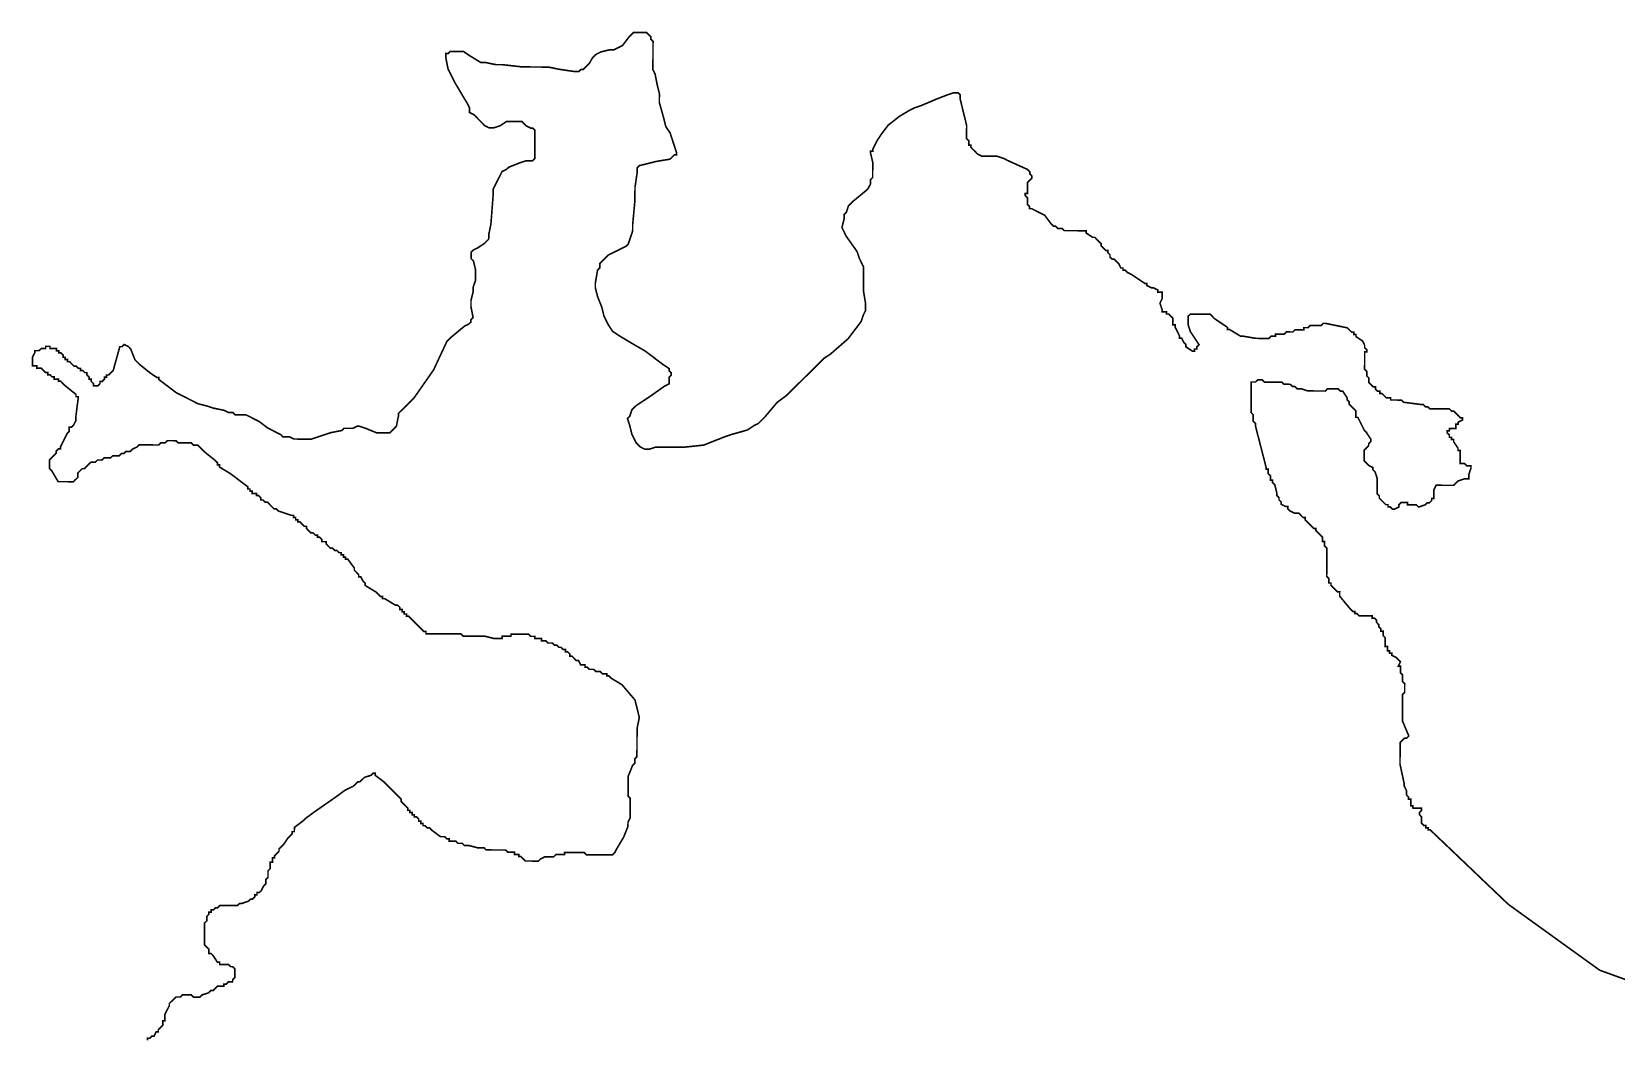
# Model space of a CAD drawing. Header units: metres. Extents: x 319816 to 366074, y 1739234 to 1838803.
# Drawn here: x 360046 to 363007, y 1739266 to 1741152 of the extents above; entities that cross this region are included whole.
import ezdxf

# ---------------------------------------------------------------- set-up
doc = ezdxf.new("R2010")
doc.units = ezdxf.units.M
doc.header["$MEASUREMENT"] = 0
doc.layers.add('HAZARDS LINE', color=1, linetype='Continuous')

msp = doc.modelspace()

# ---------------------------------------------------------------- linework, layer by layer
at = {"layer": 'HAZARDS LINE', "lineweight": 18, "const_width": 3}
msp.add_lwpolyline([(360262.5, 1739267.7), (360262.6, 1739271.8), (360266.6, 1739271.7), (360270.7, 1739275.8), (360274.8, 1739275.8), (360278.9, 1739283.9), (360283, 1739283.9), (360283, 1739288), (360287.1, 1739292), (360291.2, 1739296.1), (360291.2, 1739304.2), (360295.3, 1739304.2), (360295.3, 1739308.3), (360295.3, 1739312.4), (360295.3, 1739316.4), (360299.4, 1739324.6), (360303.6, 1739332.7), (360303.6, 1739336.8), (360315.8, 1739348.9), (360319.9, 1739348.9), (360324, 1739348.9), (360328.1, 1739353), (360332.2, 1739353), (360336.2, 1739352.9), (360340.3, 1739352.9), (360344.4, 1739352.9), (360348.4, 1739348.8), (360352.5, 1739348.8), (360356.6, 1739348.8), (360360.7, 1739348.8), (360364.7, 1739352.8), (360377, 1739356.8), (360381.1, 1739360.9), (360385.2, 1739360.9), (360389.2, 1739364.9), (360393.3, 1739369), (360397.4, 1739369), (360401.5, 1739369), (360405.6, 1739368.9), (360405.6, 1739373), (360409.7, 1739373), (360413.7, 1739377.1), (360417.8, 1739377), (360421.9, 1739377), (360421.9, 1739381.1), (360426, 1739385.2), (360426, 1739389.2), (360426, 1739393.3), (360426, 1739397.4), (360426.1, 1739401.5), (360422, 1739405.5), (360417.9, 1739405.6), (360413.9, 1739409.7), (360405.7, 1739409.7), (360401.7, 1739409.7), (360397.6, 1739409.7), (360397.6, 1739413.8), (360393.5, 1739413.8), (360385.4, 1739426.1), (360381.4, 1739430.2), (360377.3, 1739430.2), (360377.3, 1739434.3), (360377.3, 1739438.3), (360373.3, 1739442.4), (360369.2, 1739446.5), (360369.2, 1739450.6), (360369.3, 1739454.7), (360369.3, 1739458.7), (360369.3, 1739462.8), (360369.3, 1739466.9), (360369.3, 1739471), (360369.3, 1739475), (360369.4, 1739479.1), (360369.4, 1739483.2), (360369.4, 1739487.3), (360373.5, 1739491.3), (360373.5, 1739495.4), (360373.5, 1739499.5), (360377.6, 1739503.5), (360377.6, 1739507.6), (360381.7, 1739507.6), (360381.7, 1739511.7), (360385.8, 1739511.6), (360389.9, 1739515.7), (360394, 1739515.7), (360398, 1739519.7), (360406.2, 1739519.7), (360410.3, 1739519.7), (360414.3, 1739519.7), (360418.4, 1739519.7), (360422.5, 1739519.6), (360426.6, 1739519.6), (360430.6, 1739519.6), (360434.7, 1739523.7), (360438.8, 1739523.6), (360451, 1739527.7), (360455.1, 1739531.7), (360459.2, 1739531.7), (360463.3, 1739535.8), (360463.3, 1739539.8), (360467.4, 1739539.8), (360467.4, 1739543.9), (360471.5, 1739543.9), (360475.6, 1739547.9), (360479.7, 1739556.1), (360483.8, 1739560.1), (360483.8, 1739564.2), (360483.8, 1739568.3), (360487.9, 1739572.3), (360487.9, 1739576.4), (360487.9, 1739580.5), (360488, 1739584.6), (360492, 1739588.6), (360492.1, 1739596.8), (360492.1, 1739600.8), (360496.2, 1739600.8), (360496.2, 1739604.9), (360496.2, 1739609), (360500.3, 1739609), (360500.3, 1739613), (360504.4, 1739617.1), (360508.5, 1739621.1), (360508.5, 1739625.2), (360512.6, 1739629.3), (360516.7, 1739633.3), (360524.9, 1739645.5), (360533.1, 1739653.6), (360533.1, 1739657.7), (360537.1, 1739657.7), (360537.2, 1739661.8), (360537.2, 1739665.8), (360553.5, 1739678), (360557.6, 1739682.1), (360574, 1739694.2), (360614.8, 1739722.6), (360631.2, 1739734.7), (360647.5, 1739742.8), (360655.7, 1739750.9), (360659.8, 1739750.9), (360668, 1739759), (360680.2, 1739763), (360684.3, 1739767.1), (360688.4, 1739767.1), (360688.3, 1739763), (360704.6, 1739750.7), (360728.9, 1739726.2), (360733, 1739722.1), (360737, 1739718), (360737, 1739713.9), (360745.1, 1739705.7), (360749.2, 1739701.6), (360749.2, 1739697.6), (360753.2, 1739697.5), (360753.2, 1739693.5), (360757.3, 1739693.4), (360757.3, 1739689.4), (360761.4, 1739689.4), (360761.3, 1739685.3), (360765.4, 1739685.3), (360769.5, 1739681.2), (360769.5, 1739677.1), (360773.5, 1739677.1), (360773.5, 1739673), (360777.6, 1739673), (360777.6, 1739668.9), (360781.6, 1739668.9), (360785.7, 1739664.8), (360789.8, 1739664.8), (360793.8, 1739660.7), (360810.1, 1739648.4), (360814.2, 1739648.4), (360818.2, 1739648.4), (360822.3, 1739644.3), (360826.4, 1739644.3), (360826.3, 1739640.2), (360830.4, 1739640.2), (360834.5, 1739640.1), (360838.6, 1739640.1), (360842.6, 1739636), (360846.7, 1739636), (360850.8, 1739636), (360854.8, 1739631.9), (360858.9, 1739631.9), (360863, 1739631.9), (360879.3, 1739627.7), (360883.3, 1739627.7), (360887.4, 1739627.7), (360891.5, 1739627.7), (360895.5, 1739623.6), (360899.6, 1739623.6), (360903.7, 1739623.6), (360907.8, 1739623.5), (360911.8, 1739623.5), (360915.9, 1739623.5), (360920, 1739623.5), (360928.1, 1739623.5), (360932.2, 1739623.4), (360936.3, 1739619.3), (360940.3, 1739619.3), (360944.4, 1739619.3), (360948.5, 1739619.3), (360948.5, 1739615.2), (360952.5, 1739615.2), (360956.6, 1739615.2), (360956.6, 1739611.1), (360960.7, 1739611.1), (360964.7, 1739607), (360968.8, 1739602.9), (360976.9, 1739602.9), (360981, 1739602.9), (360985.1, 1739602.8), (360989.2, 1739602.8), (360993.2, 1739602.8), (360997.3, 1739606.9), (361005.5, 1739610.9), (361013.6, 1739610.9), (361017.7, 1739610.9), (361021.8, 1739610.8), (361025.9, 1739614.9), (361029.9, 1739614.9), (361034, 1739614.9), (361042.2, 1739614.8), (361042.2, 1739618.9), (361050.3, 1739618.9), (361054.4, 1739618.8), (361070.7, 1739618.8), (361074.8, 1739618.8), (361078.8, 1739618.7), (361082.9, 1739614.7), (361087, 1739614.6), (361091.1, 1739614.6), (361095.1, 1739614.6), (361099.2, 1739614.6), (361103.3, 1739614.6), (361107.4, 1739614.5), (361115.5, 1739614.5), (361119.6, 1739614.5), (361123.6, 1739614.5), (361127.7, 1739614.5), (361131.8, 1739614.4), (361135.9, 1739618.5), (361140, 1739626.6), (361152.3, 1739647), (361160.5, 1739667.3), (361160.6, 1739671.4), (361160.6, 1739675.4), (361164.7, 1739683.6), (361164.7, 1739687.7), (361164.7, 1739691.7), (361164.7, 1739695.8), (361164.7, 1739699.9), (361164.8, 1739704), (361164.8, 1739708), (361164.8, 1739712.1), (361164.8, 1739716.2), (361164.8, 1739720.3), (361160.8, 1739724.3), (361160.8, 1739728.4), (361160.8, 1739732.5), (361160.8, 1739736.6), (361160.8, 1739740.6), (361160.9, 1739748.8), (361160.9, 1739752.9), (361160.9, 1739756.9), (361160.9, 1739761), (361169.2, 1739781.4), (361173.3, 1739785.4), (361173.3, 1739789.5), (361173.3, 1739793.6), (361177.4, 1739797.6), (361177.4, 1739801.7), (361177.4, 1739809.8), (361177.5, 1739813.9), (361177.5, 1739818), (361177.5, 1739822.1), (361177.5, 1739826.1), (361177.5, 1739830.2), (361177.5, 1739834.3), (361177.6, 1739838.4), (361177.6, 1739842.4), (361177.6, 1739850.6), (361181.8, 1739870.9), (361173.8, 1739903.6), (361149.4, 1739932.2), (361129.1, 1739944.5), (361125.1, 1739948.6), (361121, 1739948.6), (361121, 1739952.7), (361116.9, 1739952.7), (361112.9, 1739952.7), (361108.8, 1739956.8), (361104.7, 1739956.8), (361100.6, 1739956.9), (361096.6, 1739961), (361092.5, 1739961), (361088.4, 1739961), (361084.4, 1739965.1), (361080.3, 1739965.1), (361080.3, 1739969.2), (361072.2, 1739969.2), (361068.1, 1739977.4), (361064.1, 1739977.4), (361060, 1739981.5), (361056, 1739985.6), (361051.9, 1739985.6), (361051.9, 1739989.7), (361047.8, 1739993.8), (361043.8, 1739993.8), (361043.8, 1739997.8), (361039.7, 1739997.9), (361035.6, 1740002), (361031.6, 1740002), (361027.5, 1740006.1), (361023.4, 1740006.1), (361019.4, 1740010.2), (361015.3, 1740010.2), (361011.2, 1740010.2), (361007.2, 1740014.3), (361003.1, 1740014.3), (360999, 1740014.3), (360999.1, 1740018.4), (360995, 1740018.4), (360990.9, 1740018.4), (360986.8, 1740018.5), (360986.8, 1740022.5), (360982.8, 1740022.6), (360978.7, 1740022.6), (360974.6, 1740026.7), (360970.6, 1740026.7), (360966.5, 1740026.7), (360962.4, 1740026.7), (360958.3, 1740026.7), (360954.3, 1740026.7), (360950.2, 1740026.8), (360946.1, 1740026.8), (360942, 1740026.8), (360942, 1740022.7), (360938, 1740022.7), (360929.8, 1740022.8), (360925.7, 1740022.8), (360925.7, 1740018.7), (360921.6, 1740018.7), (360909.4, 1740018.8), (360893.1, 1740022.9), (360889.1, 1740022.9), (360885, 1740023), (360880.9, 1740023), (360876.8, 1740023), (360872.8, 1740023), (360868.7, 1740023), (360864.6, 1740023.1), (360860.5, 1740023.1), (360856.5, 1740023.1), (360852.4, 1740023.1), (360848.3, 1740027.2), (360844.3, 1740027.2), (360840.2, 1740027.2), (360836.1, 1740027.2), (360832, 1740027.3), (360828, 1740027.3), (360823.9, 1740027.3), (360819.8, 1740027.3), (360815.8, 1740027.3), (360811.7, 1740027.4), (360807.6, 1740027.4), (360803.5, 1740027.4), (360791.3, 1740027.4), (360787.2, 1740027.5), (360783.2, 1740027.5), (360783.2, 1740031.5), (360779.1, 1740031.6), (360754.8, 1740056.1), (360750.7, 1740060.2), (360746.6, 1740060.2), (360746.6, 1740064.3), (360742.6, 1740064.3), (360742.6, 1740068.4), (360738.5, 1740068.4), (360738.5, 1740072.5), (360734.5, 1740072.5), (360734.5, 1740076.6), (360730.4, 1740080.7), (360726.3, 1740080.7), (360706, 1740093), (360702, 1740093), (360702, 1740097.1), (360697.9, 1740097.1), (360693.8, 1740101.2), (360689.8, 1740105.3), (360669.5, 1740117.6), (360669.5, 1740121.7), (360665.4, 1740125.8), (360661.4, 1740133.9), (360657.3, 1740133.9), (360657.3, 1740138), (360653.3, 1740142.1), (360649.2, 1740146.2), (360649.2, 1740150.3), (360637.1, 1740166.6), (360633, 1740166.6), (360633, 1740170.7), (360628.9, 1740170.7), (360629, 1740174.8), (360624.9, 1740174.8), (360624.9, 1740178.9), (360620.8, 1740178.9), (360616.8, 1740183), (360612.7, 1740183), (360608.6, 1740187.1), (360604.6, 1740187.1), (360600.5, 1740191.2), (360596.5, 1740195.3), (360596.5, 1740199.4), (360592.4, 1740199.4), (360588.3, 1740199.4), (360588.3, 1740203.5), (360584.3, 1740207.6), (360580.2, 1740207.6), (360580.2, 1740211.7), (360576.2, 1740211.7), (360572.1, 1740215.8), (360568, 1740215.8), (360564, 1740219.9), (360559.9, 1740224), (360559.9, 1740228.1), (360555.9, 1740228.1), (360551.8, 1740232.2), (360547.7, 1740236.3), (360543.7, 1740236.3), (360543.7, 1740240.4), (360539.6, 1740240.4), (360539.6, 1740244.5), (360535.5, 1740244.5), (360535.6, 1740248.6), (360531.5, 1740248.6), (360507.1, 1740256.8), (360503, 1740260.9), (360499, 1740260.9), (360494.9, 1740265), (360486.8, 1740273.2), (360482.7, 1740273.2), (360478.6, 1740277.3), (360474.6, 1740277.3), (360474.6, 1740281.4), (360470.5, 1740285.5), (360466.5, 1740285.5), (360466.5, 1740289.6), (360462.4, 1740289.6), (360458.3, 1740289.6), (360458.3, 1740293.7), (360454.3, 1740293.7), (360454.3, 1740297.8), (360450.2, 1740297.8), (360450.2, 1740301.9), (360417.7, 1740326.5), (360397.4, 1740338.8), (360397.4, 1740342.9), (360393.4, 1740342.9), (360393.4, 1740346.9), (360389.3, 1740351), (360369, 1740367.4), (360365, 1740371.5), (360360.9, 1740375.6), (360356.9, 1740379.7), (360352.8, 1740379.7), (360348.7, 1740379.7), (360344.7, 1740383.8), (360340.6, 1740383.8), (360336.5, 1740383.9), (360324.3, 1740383.9), (360320.2, 1740383.9), (360316.1, 1740388), (360312.1, 1740388), (360308, 1740388.1), (360303.9, 1740388.1), (360299.9, 1740388.1), (360295.8, 1740384), (360291.7, 1740384.1), (360287.6, 1740384.1), (360283.5, 1740380), (360279.4, 1740380), (360275.4, 1740380), (360271.3, 1740380.1), (360267.2, 1740380.1), (360263.2, 1740380.1), (360259.1, 1740380.1), (360255, 1740380.1), (360250.9, 1740380.1), (360246.9, 1740380.2), (360242.8, 1740376.1), (360234.6, 1740372.1), (360230.5, 1740368), (360226.4, 1740368), (360222.4, 1740368), (360218.3, 1740364), (360214.2, 1740364), (360210.1, 1740359.9), (360202, 1740360), (360197.9, 1740360), (360193.8, 1740355.9), (360189.7, 1740356), (360185.6, 1740356), (360181.6, 1740356), (360177.5, 1740351.9), (360173.4, 1740352), (360169.3, 1740352), (360165.2, 1740347.9), (360161.2, 1740347.9), (360157.1, 1740347.9), (360153, 1740343.9), (360148.9, 1740339.8), (360144.8, 1740335.8), (360140.7, 1740335.8), (360136.6, 1740331.7), (360132.6, 1740327.7), (360132.5, 1740319.5), (360128.4, 1740315.5), (360124.3, 1740311.4), (360120.3, 1740311.4), (360108, 1740311.5), (360104, 1740311.5), (360099.9, 1740311.5), (360095.8, 1740311.5), (360083.7, 1740332), (360079.6, 1740336), (360079.6, 1740340.1), (360079.7, 1740344.2), (360079.7, 1740348.3), (360079.7, 1740352.3), (360083.8, 1740356.4), (360087.9, 1740360.5), (360092, 1740364.5), (360092, 1740368.6), (360096.1, 1740372.7), (360100.2, 1740372.6), (360100.2, 1740376.7), (360112.5, 1740401.1), (360116.6, 1740405.2), (360116.6, 1740413.3), (360120.7, 1740413.3), (360124.8, 1740417.4), (360128.9, 1740425.5), (360128.9, 1740433.6), (360133.1, 1740466.2), (360133.2, 1740470.3), (360129.1, 1740470.3), (360129.1, 1740474.4), (360108.8, 1740490.8), (360104.7, 1740494.9), (360100.7, 1740499), (360096.6, 1740499), (360096.6, 1740503), (360092.6, 1740503.1), (360088.5, 1740503.1), (360088.5, 1740507.2), (360084.4, 1740507.2), (360080.4, 1740511.3), (360076.3, 1740511.3), (360076.3, 1740515.4), (360072.2, 1740515.4), (360068.2, 1740519.5), (360064.1, 1740523.6), (360060, 1740523.6), (360056, 1740523.6), (360056, 1740527.7), (360051.9, 1740527.7), (360047.8, 1740527.7), (360047.9, 1740531.8), (360047.9, 1740535.8), (360047.9, 1740539.9), (360047.9, 1740544), (360052, 1740552.1), (360052, 1740556.2), (360056.1, 1740556.2), (360060.2, 1740556.2), (360064.3, 1740560.2), (360068.4, 1740560.2), (360072.4, 1740560.2), (360072.4, 1740564.3), (360076.5, 1740564.3), (360080.6, 1740564.2), (360080.6, 1740560.2), (360084.6, 1740560.1), (360088.7, 1740560.1), (360092.8, 1740560.1), (360092.8, 1740556), (360096.9, 1740556), (360096.8, 1740551.9), (360100.9, 1740551.9), (360105, 1740547.8), (360104.9, 1740543.8), (360109, 1740543.7), (360109, 1740539.7), (360113.1, 1740539.6), (360113.1, 1740535.6), (360117.1, 1740535.6), (360121.2, 1740531.5), (360125.3, 1740527.4), (360129.3, 1740527.4), (360133.4, 1740523.3), (360137.5, 1740523.2), (360137.4, 1740519.2), (360141.5, 1740519.2), (360145.6, 1740515.1), (360149.6, 1740515), (360149.6, 1740511), (360153.7, 1740506.9), (360153.7, 1740502.8), (360157.7, 1740502.8), (360157.7, 1740498.7), (360161.8, 1740494.6), (360161.8, 1740490.5), (360165.8, 1740490.5), (360169.9, 1740490.5), (360174, 1740494.6), (360174, 1740498.6), (360178.1, 1740498.6), (360182.2, 1740502.7), (360182.2, 1740506.8), (360186.3, 1740506.7), (360186.3, 1740510.8), (360190.4, 1740510.8), (360194.5, 1740514.9), (360198.6, 1740518.9), (360211, 1740563.7), (360215, 1740563.7), (360219.1, 1740567.7), (360227.3, 1740563.6), (360231.3, 1740559.5), (360239.4, 1740539.1), (360247.5, 1740530.9), (360267.8, 1740514.5), (360280, 1740506.3), (360284.1, 1740506.3), (360284, 1740502.3), (360316.5, 1740477.7), (360324.7, 1740473.6), (360340.9, 1740465.3), (360357.2, 1740457.1), (360373.5, 1740453), (360385.7, 1740448.9), (360406, 1740444.7), (360414.2, 1740440.6), (360422.3, 1740440.5), (360426.4, 1740436.5), (360434.5, 1740436.4), (360442.7, 1740436.4), (360446.7, 1740436.4), (360463, 1740428.2), (360471.1, 1740424), (360487.4, 1740411.8), (360503.6, 1740403.5), (360511.8, 1740399.4), (360515.8, 1740395.3), (360524, 1740395.3), (360528, 1740395.3), (360536.2, 1740391.2), (360548.4, 1740391.1), (360552.5, 1740391.1), (360560.6, 1740391.1), (360568.8, 1740391), (360581, 1740395.1), (360593.2, 1740399.1), (360605.5, 1740403.1), (360625.9, 1740407.1), (360630, 1740411.1), (360646.3, 1740411.1), (360654.4, 1740415.1), (360658.5, 1740415.1), (360670.7, 1740411), (360691, 1740402.7), (360703.3, 1740402.7), (360711.4, 1740402.7), (360715.5, 1740402.6), (360719.6, 1740406.7), (360723.7, 1740410.8), (360727.8, 1740414.8), (360731.9, 1740435.2), (360731.9, 1740439.2), (360736, 1740443.3), (360760.6, 1740467.6), (360797.5, 1740520.5), (360822.1, 1740573.3), (360826.2, 1740577.4), (360830.3, 1740581.4), (360854.8, 1740601.7), (360863, 1740605.8), (360867.1, 1740609.8), (360867.1, 1740613.9), (360871.2, 1740617.9), (360867.2, 1740638.3), (360867.3, 1740650.6), (360871.4, 1740666.8), (360871.4, 1740675), (360875.6, 1740687.2), (360875.6, 1740703.5), (360875.7, 1740707.6), (360871.7, 1740723.9), (360867.6, 1740728), (360867.6, 1740732.1), (360867.6, 1740736.1), (360867.6, 1740740.2), (360871.7, 1740744.3), (360879.9, 1740748.3), (360892.2, 1740756.4), (360896.3, 1740760.5), (360900.3, 1740764.5), (360900.4, 1740768.6), (360900.4, 1740772.7), (360904.5, 1740793), (360908.9, 1740850.1), (360908.9, 1740854.1), (360908.9, 1740858.2), (360913, 1740866.3), (360917.1, 1740874.5), (360921.2, 1740882.6), (360925.3, 1740890.7), (360933.5, 1740894.8), (360937.6, 1740898.8), (360958, 1740906.9), (360970.2, 1740910.9), (360978.4, 1740910.9), (360982.4, 1740910.9), (360986.5, 1740914.9), (360986.6, 1740919), (360986.6, 1740935.3), (360986.6, 1740939.4), (360986.7, 1740943.4), (360986.7, 1740955.7), (360986.7, 1740959.7), (360986.8, 1740967.9), (360982.7, 1740972), (360978.6, 1740972), (360970.5, 1740976.1), (360962.4, 1740984.3), (360958.3, 1740984.3), (360954.2, 1740984.3), (360950.2, 1740984.3), (360946.1, 1740984.4), (360942, 1740984.4), (360933.9, 1740984.4), (360921.6, 1740976.3), (360909.4, 1740972.3), (360901.2, 1740972.3), (360893.1, 1740976.4), (360885, 1740984.6), (360872.8, 1740996.9), (360864.7, 1741001), (360864.7, 1741009.2), (360860.7, 1741017.3), (360836.4, 1741058.2), (360824.3, 1741082.7), (360820.3, 1741103.1), (360820.3, 1741107.1), (360820.3, 1741111.2), (360824.4, 1741111.2), (360828.5, 1741115.3), (360832.6, 1741115.2), (360840.7, 1741115.2), (360844.8, 1741115.2), (360852.9, 1741115.2), (360865.1, 1741107), (360885.4, 1741094.6), (360889.5, 1741094.6), (360893.6, 1741094.6), (360913.9, 1741090.4), (360926.2, 1741090.4), (360962.8, 1741086.2), (360999.5, 1741086), (361011.7, 1741086), (361032.1, 1741081.8), (361060.6, 1741077.6), (361068.7, 1741077.6), (361072.8, 1741081.6), (361076.9, 1741081.6), (361089.1, 1741093.8), (361093.3, 1741101.9), (361097.3, 1741106), (361101.4, 1741110), (361109.6, 1741114.1), (361125.9, 1741118.1), (361134.1, 1741118), (361142.2, 1741122.1), (361150.4, 1741126.1), (361162.7, 1741142.4), (361170.9, 1741150.5), (361174.9, 1741150.5), (361187.2, 1741150.4), (361195.3, 1741150.4), (361199.4, 1741146.3), (361203.4, 1741142.2), (361203.4, 1741138.1), (361207.5, 1741134), (361207.4, 1741130), (361207.4, 1741121.8), (361207.3, 1741097.4), (361207.2, 1741081.1), (361211.3, 1741072.9), (361215.3, 1741052.5), (361219.3, 1741036.2), (361219.2, 1741019.9), (361227.2, 1740991.3), (361231.2, 1740975), (361239.3, 1740962.8), (361247.4, 1740938.3), (361251.4, 1740926), (361251.4, 1740922), (361247.3, 1740922), (361239.1, 1740913.9), (361214.7, 1740909.9), (361182, 1740901.9), (361177.9, 1740897.8), (361177.9, 1740889.7), (361173.7, 1740861.2), (361173.6, 1740836.7), (361169.4, 1740791.9), (361169.3, 1740779.7), (361165.2, 1740767.5), (361161.1, 1740755.3), (361157, 1740751.2), (361140.6, 1740743.1), (361124.3, 1740735.1), (361116.1, 1740726.9), (361107.9, 1740718.8), (361107.9, 1740710.7), (361103.8, 1740706.6), (361099.6, 1740682.2), (361099.6, 1740674), (361103.6, 1740657.7), (361111.7, 1740637.3), (361115.7, 1740621), (361123.7, 1740604.7), (361131.8, 1740592.4), (361144, 1740584.2), (361164.4, 1740571.9), (361192.8, 1740555.5), (361225.3, 1740530.9), (361237.5, 1740522.7), (361237.5, 1740518.6), (361241.5, 1740514.5), (361241.5, 1740510.4), (361237.4, 1740506.4), (361237.4, 1740498.2), (361237.4, 1740494.2), (361229.2, 1740490.1), (361200.6, 1740469.9), (361176.1, 1740453.7), (361167.9, 1740445.6), (361163.8, 1740433.3), (361159.7, 1740429.3), (361163.7, 1740417), (361167.7, 1740400.7), (361171.7, 1740392.6), (361175.8, 1740384.4), (361183.9, 1740376.2), (361192, 1740372.1), (361200.2, 1740372.1), (361212.4, 1740376.1), (361220.6, 1740376.1), (361232.8, 1740376), (361265.4, 1740375.9), (361302.1, 1740379.8), (361322.5, 1740387.9), (361342.9, 1740395.9), (361355.1, 1740399.9), (361383.7, 1740408), (361395.9, 1740416.1), (361404.1, 1740420.1), (361416.4, 1740432.3), (361436.8, 1740456.6), (361440.9, 1740460.7), (361457.3, 1740472.9), (361506.4, 1740521.5), (361514.6, 1740529.7), (361526.8, 1740541.8), (361539.1, 1740549.9), (361571.8, 1740578.3), (361596.4, 1740610.8), (361600.5, 1740623), (361604.6, 1740631.2), (361604.7, 1740643.4), (361600.7, 1740667.8), (361600.8, 1740692.3), (361600.9, 1740712.7), (361596.8, 1740720.8), (361592.8, 1740729), (361588.8, 1740741.2), (361568.5, 1740769.9), (361564.5, 1740778), (361560.4, 1740786.2), (361564.6, 1740802.5), (361564.6, 1740810.6), (361568.7, 1740814.7), (361572.8, 1740826.9), (361576.9, 1740830.9), (361581, 1740835), (361605.6, 1740855.3), (361609.6, 1740859.3), (361613.8, 1740867.5), (361613.8, 1740875.6), (361617.9, 1740879.7), (361617.9, 1740887.8), (361617.9, 1740891.9), (361618, 1740900), (361618, 1740908.2), (361614, 1740924.5), (361614, 1740928.6), (361618.1, 1740928.6), (361618.1, 1740932.6), (361626.3, 1740948.9), (361634.5, 1740961.1), (361646.8, 1740977.3), (361667.3, 1740993.5), (361687.7, 1741005.7), (361695.8, 1741009.7), (361708.1, 1741013.8), (361736.6, 1741025.9), (361757.1, 1741033.9), (361769.3, 1741037.9), (361773.4, 1741037.9), (361777.4, 1741037.9), (361781.5, 1741033.8), (361781.5, 1741025.7), (361785.5, 1741009.4), (361793.5, 1740976.7), (361793.4, 1740964.5), (361793.4, 1740960.4), (361793.4, 1740952.3), (361797.4, 1740948.2), (361797.4, 1740940), (361801.5, 1740940), (361801.5, 1740935.9), (361805.5, 1740931.8), (361809.6, 1740927.8), (361813.6, 1740923.7), (361821.8, 1740919.6), (361829.9, 1740919.5), (361838.1, 1740919.5), (361842.1, 1740919.5), (361850.3, 1740919.4), (361862.5, 1740915.3), (361870.6, 1740911.2), (361907.2, 1740894.7), (361911.3, 1740890.7), (361911.3, 1740886.6), (361915.3, 1740882.5), (361915.3, 1740878.4), (361911.2, 1740874.4), (361907.1, 1740870.3), (361907.1, 1740866.2), (361907.1, 1740862.1), (361907.1, 1740858.1), (361907, 1740854), (361907, 1740849.9), (361902.9, 1740849.9), (361902.9, 1740845.9), (361907, 1740841.8), (361907, 1740833.6), (361906.9, 1740829.5), (361911, 1740825.5), (361911, 1740821.4), (361915.1, 1740821.4), (361923.2, 1740817.3), (361931.3, 1740813.1), (361939.4, 1740809), (361951.6, 1740792.7), (361955.7, 1740788.6), (361959.7, 1740788.6), (361963.8, 1740784.5), (361967.9, 1740784.5), (361971.9, 1740784.4), (361976, 1740780.4), (361980.1, 1740780.3), (361984.1, 1740780.3), (361988.2, 1740780.3), (361992.3, 1740780.3), (361996.4, 1740780.3), (362000.4, 1740780.3), (362004.5, 1740780.2), (362008.6, 1740780.2), (362012.7, 1740780.2), (362016.7, 1740780.2), (362016.7, 1740776.1), (362028.9, 1740767.9), (362033, 1740767.9), (362037, 1740763.8), (362045.1, 1740755.6), (362045.1, 1740751.5), (362049.2, 1740747.5), (362053.2, 1740743.4), (362057.3, 1740743.3), (362057.3, 1740739.3), (362061.4, 1740735.2), (362061.3, 1740731.1), (362065.4, 1740727), (362069.5, 1740727), (362073.5, 1740722.9), (362077.6, 1740718.8), (362081.6, 1740710.6), (362085.7, 1740710.6), (362085.7, 1740706.5), (362089.8, 1740706.5), (362093.8, 1740702.4), (362101.9, 1740698.3), (362114.1, 1740690.1), (362126.3, 1740681.9), (362130.4, 1740681.9), (362130.4, 1740677.8), (362138.5, 1740673.7), (362142.6, 1740673.7), (362150.7, 1740669.6), (362150.7, 1740665.5), (362158.8, 1740665.5), (362158.8, 1740661.4), (362158.8, 1740653.3), (362154.7, 1740645.1), (362158.7, 1740632.9), (362158.7, 1740628.8), (362162.8, 1740628.8), (362166.8, 1740628.8), (362166.8, 1740624.7), (362170.9, 1740624.7), (362175, 1740620.6), (362179, 1740616.5), (362179, 1740608.4), (362179, 1740604.3), (362183, 1740604.3), (362183, 1740600.2), (362187.1, 1740592), (362191.1, 1740583.9), (362191.1, 1740579.8), (362195.1, 1740579.8), (362199.2, 1740571.6), (362203.2, 1740567.5), (362203.2, 1740563.4), (362215.4, 1740555.2), (362219.5, 1740555.2), (362219.5, 1740559.3), (362223.6, 1740559.3), (362223.6, 1740563.3), (362227.7, 1740567.4), (362211.5, 1740591.9), (362207.5, 1740604.2), (362207.5, 1740612.3), (362207.5, 1740620.5), (362211.6, 1740624.5), (362215.7, 1740624.5), (362219.8, 1740624.5), (362223.9, 1740624.5), (362248.3, 1740624.4), (362252.4, 1740620.3), (362256.4, 1740616.2), (362280.8, 1740599.8), (362280.8, 1740595.7), (362284.8, 1740595.7), (362305.2, 1740583.4), (362309.2, 1740583.4), (362333.7, 1740579.2), (362337.7, 1740579.2), (362341.8, 1740579.1), (362345.9, 1740579.1), (362350, 1740579.1), (362354, 1740579.1), (362358.1, 1740579.1), (362362.2, 1740583.1), (362366.3, 1740583.1), (362370.4, 1740583.1), (362370.4, 1740587.2), (362378.5, 1740587.1), (362382.6, 1740587.1), (362386.7, 1740587.1), (362390.8, 1740591.2), (362394.8, 1740591.2), (362398.9, 1740591.1), (362403, 1740591.1), (362407.1, 1740595.2), (362411.1, 1740595.2), (362415.2, 1740595.1), (362423.4, 1740595.1), (362423.4, 1740599.2), (362427.5, 1740599.2), (362431.5, 1740599.1), (362435.6, 1740603.2), (362439.7, 1740603.2), (362443.8, 1740603.2), (362447.8, 1740603.2), (362451.9, 1740603.1), (362456, 1740603.1), (362460.1, 1740607.2), (362464.2, 1740607.2), (362504.9, 1740598.8), (362513, 1740590.7), (362517.1, 1740590.6), (362517, 1740586.6), (362521.1, 1740586.5), (362521.1, 1740582.5), (362533.3, 1740574.3), (362537.3, 1740566.1), (362537.3, 1740562), (362541.4, 1740557.9), (362541.3, 1740553.9), (362537.3, 1740553.9), (362537.3, 1740549.8), (362537.2, 1740545.7), (362537.2, 1740541.7), (362537.2, 1740537.6), (362537.2, 1740529.4), (362537.1, 1740525.4), (362537.1, 1740521.3), (362541.2, 1740517.2), (362541.2, 1740513.1), (362541.2, 1740509), (362545.2, 1740504.9), (362545.2, 1740496.8), (362549.2, 1740492.7), (362553.3, 1740488.6), (362557.4, 1740488.6), (362557.3, 1740484.5), (362561.4, 1740480.4), (362565.5, 1740480.4), (362565.5, 1740476.3), (362569.5, 1740476.3), (362573.6, 1740472.2), (362577.7, 1740468.1), (362581.7, 1740468.1), (362585.8, 1740468.1), (362585.8, 1740464), (362589.9, 1740464), (362598, 1740464), (362606.2, 1740463.9), (362610.2, 1740459.8), (362642.8, 1740455.6), (362646.9, 1740455.6), (362650.9, 1740451.5), (362655, 1740451.5), (362659, 1740447.4), (362667.2, 1740447.4), (362675.3, 1740447.3), (362691.6, 1740447.3), (362695.7, 1740447.3), (362699.8, 1740443.2), (362703.8, 1740443.2), (362712, 1740435), (362716, 1740430.9), (362720.1, 1740430.9), (362720.1, 1740426.8), (362711.9, 1740422.7), (362711.9, 1740418.7), (362707.8, 1740418.7), (362707.8, 1740414.6), (362707.8, 1740410.5), (362703.7, 1740410.6), (362699.6, 1740410.6), (362695.6, 1740410.6), (362695.5, 1740406.5), (362691.5, 1740406.5), (362691.5, 1740402.5), (362695.5, 1740398.4), (362695.5, 1740394.3), (362699.6, 1740394.3), (362699.5, 1740390.2), (362703.6, 1740390.2), (362703.6, 1740386.1), (362711.7, 1740373.8), (362711.7, 1740369.8), (362715.8, 1740369.8), (362715.7, 1740365.7), (362715.7, 1740361.6), (362715.7, 1740349.4), (362715.7, 1740345.3), (362723.8, 1740345.3), (362727.9, 1740341.2), (362731.9, 1740341.2), (362736, 1740341.1), (362736, 1740337.1), (362731.9, 1740324.9), (362731.8, 1740320.8), (362731.8, 1740316.7), (362727.8, 1740316.7), (362723.7, 1740316.8), (362711.4, 1740312.7), (362707.4, 1740308.7), (362703.3, 1740304.6), (362699.2, 1740304.6), (362695.1, 1740304.6), (362691, 1740304.7), (362687, 1740304.7), (362682.9, 1740304.7), (362670.7, 1740304.8), (362666.6, 1740296.6), (362666.5, 1740292.5), (362666.5, 1740288.5), (362666.5, 1740284.4), (362666.5, 1740280.3), (362662.4, 1740280.3), (362662.4, 1740276.3), (362658.3, 1740272.2), (362654.2, 1740272.2), (362650.1, 1740268.2), (362637.9, 1740264.1), (362633.8, 1740268.2), (362629.8, 1740268.2), (362625.7, 1740268.3), (362617.5, 1740268.3), (362617.6, 1740272.4), (362609.4, 1740272.4), (362605.3, 1740272.4), (362601.3, 1740268.4), (362601.2, 1740264.3), (362593.1, 1740260.3), (362589, 1740260.3), (362584.9, 1740264.4), (362580.9, 1740264.4), (362580.9, 1740268.5), (362576.8, 1740268.5), (362568.7, 1740276.7), (362564.6, 1740280.7), (362564.7, 1740284.8), (362560.6, 1740288.9), (362560.6, 1740293), (362560.6, 1740297.1), (362560.6, 1740301.1), (362560.7, 1740309.3), (362560.7, 1740317.4), (362556.7, 1740329.7), (362552.6, 1740333.8), (362552.7, 1740337.8), (362544.5, 1740342), (362540.5, 1740346), (362536.4, 1740350.1), (362536.4, 1740358.3), (362536.5, 1740362.4), (362536.5, 1740370.5), (362540.6, 1740374.6), (362544.7, 1740378.6), (362544.7, 1740382.7), (362548.8, 1740386.8), (362548.8, 1740390.8), (362540.7, 1740403.1), (362536.7, 1740407.2), (362524.5, 1740431.7), (362520.5, 1740431.7), (362520.5, 1740435.8), (362520.5, 1740439.9), (362520.5, 1740443.9), (362512.4, 1740452.1), (362508.3, 1740456.2), (362508.4, 1740460.3), (362504.3, 1740464.4), (362504.3, 1740468.4), (362496.2, 1740480.7), (362492.1, 1740480.7), (362488.1, 1740484.8), (362484, 1740484.8), (362475.9, 1740484.9), (362471.8, 1740484.9), (362467.7, 1740484.9), (362463.6, 1740480.8), (362459.6, 1740480.9), (362455.5, 1740480.9), (362451.4, 1740480.9), (362447.3, 1740480.9), (362443.3, 1740480.9), (362435.1, 1740481), (362431, 1740481), (362418.8, 1740485.1), (362414.8, 1740485.1), (362410.7, 1740485.1), (362406.6, 1740489.2), (362402.6, 1740489.2), (362398.5, 1740493.3), (362394.4, 1740493.4), (362390.3, 1740493.4), (362386.3, 1740493.4), (362382.2, 1740497.5), (362378.1, 1740497.5), (362374.1, 1740497.5), (362370, 1740497.5), (362365.9, 1740497.6), (362361.8, 1740497.6), (362357.8, 1740497.6), (362353.7, 1740497.6), (362349.6, 1740497.6), (362345.6, 1740501.7), (362341.5, 1740501.7), (362337.4, 1740501.7), (362333.3, 1740497.7), (362329.3, 1740497.7), (362325.2, 1740497.7), (362325.2, 1740493.6), (362325.1, 1740489.6), (362325.1, 1740485.5), (362325.1, 1740473.3), (362325.1, 1740469.2), (362325, 1740465.1), (362325, 1740461.1), (362325, 1740457), (362325, 1740448.8), (362325, 1740444.8), (362324.9, 1740440.7), (362329, 1740436.6), (362329, 1740432.5), (362329, 1740428.4), (362328.9, 1740424.4), (362333, 1740420.3), (362333, 1740416.2), (362353, 1740338.7), (362353, 1740334.6), (362357.1, 1740334.6), (362357.1, 1740330.5), (362357, 1740326.4), (362361.1, 1740322.4), (362361.1, 1740318.3), (362361.1, 1740314.2), (362365.1, 1740314.2), (362365.1, 1740310.1), (362369.2, 1740306), (362373.2, 1740289.7), (362373.2, 1740285.6), (362377.2, 1740281.5), (362377.2, 1740277.5), (362381.3, 1740273.4), (362381.3, 1740269.3), (362389.4, 1740265.2), (362393.5, 1740265.2), (362393.4, 1740261.1), (362397.5, 1740257), (362405.6, 1740252.9), (362409.7, 1740252.9), (362413.8, 1740252.9), (362421.9, 1740244.7), (362426, 1740244.7), (362425.9, 1740240.6), (362430, 1740236.5), (362434.1, 1740232.4), (362438.1, 1740228.3), (362442.2, 1740224.2), (362446.2, 1740224.2), (362446.2, 1740220.1), (362450.3, 1740216), (362454.3, 1740211.9), (362458.4, 1740207.8), (362458.4, 1740203.8), (362458.4, 1740199.7), (362462.4, 1740199.7), (362462.4, 1740195.6), (362462.4, 1740191.5), (362466.5, 1740187.4), (362466.4, 1740183.4), (362466.4, 1740179.3), (362466.4, 1740175.2), (362466.4, 1740171.1), (362466.4, 1740167.1), (362466.4, 1740163), (362466.3, 1740158.9), (362466.3, 1740154.8), (362466.3, 1740150.8), (362466.3, 1740146.7), (362466.3, 1740142.6), (362466.3, 1740138.5), (362466.2, 1740134.5), (362470.3, 1740130.4), (362470.3, 1740126.3), (362470.3, 1740122.2), (362474.3, 1740122.2), (362474.3, 1740118.1), (362478.4, 1740114), (362486.5, 1740105.9), (362490.6, 1740105.8), (362490.5, 1740101.8), (362490.5, 1740097.7), (362510.8, 1740073.2), (362514.9, 1740069.1), (362518.9, 1740069.1), (362518.9, 1740065), (362523, 1740065), (362527, 1740060.9), (362531.1, 1740060.8), (362535.2, 1740060.8), (362539.3, 1740060.8), (362543.3, 1740060.8), (362547.4, 1740060.8), (362551.5, 1740060.8), (362551.5, 1740056.7), (362555.5, 1740056.7), (362559.6, 1740052.6), (362559.6, 1740048.5), (362563.6, 1740044.4), (362563.6, 1740040.3), (362567.7, 1740036.2), (362567.7, 1740032.2), (362571.7, 1740032.2), (362571.7, 1740028.1), (362571.7, 1740024), (362575.8, 1740019.9), (362575.7, 1740015.8), (362575.7, 1740011.8), (362575.7, 1740007.7), (362575.7, 1740003.6), (362579.8, 1740003.6), (362579.7, 1739999.5), (362579.7, 1739995.4), (362583.8, 1739995.4), (362583.8, 1739991.4), (362587.9, 1739991.3), (362587.8, 1739987.3), (362596, 1739983.2), (362604.1, 1739975), (362600, 1739966.8), (362604.1, 1739966.8), (362604, 1739962.7), (362604, 1739958.7), (362604, 1739954.6), (362608.1, 1739950.5), (362608, 1739942.4), (362608, 1739938.3), (362612.1, 1739934.2), (362612, 1739930.1), (362612, 1739926), (362612, 1739922), (362612, 1739917.9), (362607.9, 1739913.8), (362607.9, 1739909.8), (362607.9, 1739901.6), (362607.8, 1739877.2), (362607.7, 1739873.1), (362607.7, 1739869), (362607.7, 1739864.9), (362619.8, 1739836.4), (362615.7, 1739832.3), (362611.6, 1739832.3), (362607.5, 1739828.3), (362603.5, 1739824.2), (362603.4, 1739820.1), (362603.3, 1739783.5), (362611.3, 1739746.8), (362611.3, 1739742.7), (362615.3, 1739734.5), (362615.3, 1739730.4), (362615.3, 1739726.4), (362619.3, 1739722.3), (362619.3, 1739718.2), (362623.4, 1739718.2), (362623.4, 1739714.1), (362623.3, 1739710), (362623.3, 1739706), (362627.4, 1739705.9), (362627.4, 1739701.9), (362631.5, 1739701.8), (362639.6, 1739701.8), (362643.7, 1739701.8), (362643.7, 1739697.7), (362639.6, 1739693.7), (362639.6, 1739689.6), (362643.6, 1739685.5), (362643.6, 1739681.4), (362643.6, 1739677.3), (362643.6, 1739673.3), (362647.6, 1739669.2), (362651.7, 1739669.2), (362651.7, 1739665.1), (362655.7, 1739665.1), (362655.7, 1739661), (362659.8, 1739661), (362805.9, 1739521.8), (362976.5, 1739398.9), (363159.5, 1739332.9)], dxfattribs=at)

doc.saveas('drawing.dxf')
